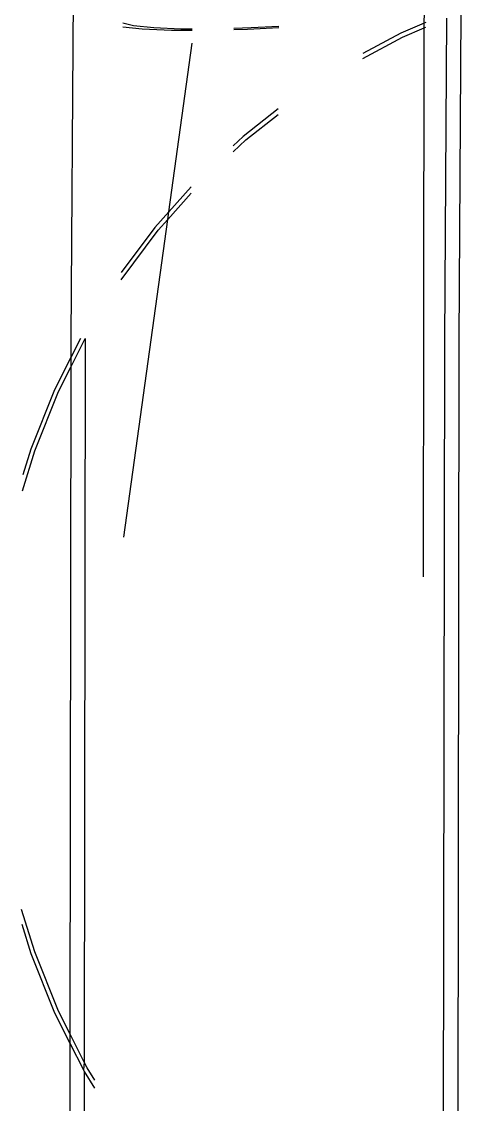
# Model space of a CAD drawing. Header units: millimetres. Extents: x -41292 to 298682, y -22072 to 33155.
# Drawn here: x 29446.22 to 29461.85, y 4352.1 to 4390.59 of the extents above; entities that cross this region are included whole.
import ezdxf

# ---------------------------------------------------------------- set-up
doc = ezdxf.new("R2010")
doc.units = ezdxf.units.MM

# ---------------------------------------------------------------- blocks, each defined once
blk = doc.blocks.new('AHSISHEUD')
for p, q in [((30075.559, 22061.698), (30075.345, 22027.397)), ((30087.908, 22038.622), (30087.909, 22038.984)), ((30089.151, 22027.339), (30089.224, 22039.012)), ((30077.884, 22038.403), (30077.192, 22038.474)), ((30077.193, 22038.629), (30077.572, 22038.537)), ((30077.572, 22038.537), (30078.296, 22038.463)), ((30078.296, 22038.463), (30079.259, 22038.425)), ((30081.142, 22038.445), (30081.756, 22038.462)), ((30082.735, 22038.461), (30081.625, 22038.402)), ((30081.756, 22038.462), (30082.735, 22038.514)), ((30087.908, 22038.622), (30087.073, 22038.265)), ((30087.137, 22038.125), (30087.907, 22038.454)), ((30087.886, 22028.25), (30087.907, 22038.454)), ((30087.907, 22038.454), (30087.908, 22038.622)), ((30087.907, 22038.454), (30087.964, 22038.478)), ((30087.965, 22038.646), (30087.908, 22038.622)), ((30088.634, 22027.341), (30088.704, 22038.794)), ((30078.926, 22038.362), (30077.884, 22038.403)), ((30079.657, 22038.362), (30078.926, 22038.362)), ((30079.259, 22038.425), (30079.657, 22038.425)), ((30081.625, 22038.402), (30081.141, 22038.388)), ((30085.72, 22037.365), (30087.137, 22038.125)), ((30087.073, 22038.265), (30085.721, 22037.54)), ((30078.825, 22031.909), (30079.654, 22037.906)), ((30082.717, 22035.574), (30081.47, 22034.59)), ((30081.567, 22034.471), (30082.715, 22035.378)), ((30081.114, 22034.044), (30081.567, 22034.471)), ((30081.47, 22034.59), (30081.115, 22034.255)), ((30079.622, 22032.806), (30078.825, 22031.909)), ((30078.787, 22031.638), (30079.621, 22032.575)), ((30078.825, 22031.909), (30078.335, 22031.358)), ((30078.787, 22031.638), (30078.825, 22031.909)), ((30077.226, 22020.345), (30078.787, 22031.638)), ((30078.451, 22031.259), (30078.787, 22031.638)), ((30077.136, 22029.496), (30078.451, 22031.259)), ((30078.335, 22031.358), (30077.138, 22029.752)), ((30087.882, 22018.935), (30087.886, 22028.25)), ((30075.343, 22026.397), (30075.857, 22027.416)), ((30075.687, 22027.413), (30075.344, 22026.734)), ((30075.345, 22027.397), (30075.344, 22026.734)), ((30075.857, 22027.416), (30075.822, 22001.678)), ((30088.577, 21990.284), (30088.634, 22027.341)), ((30089.095, 21990.063), (30089.151, 22027.339)), ((30075.344, 22026.734), (30074.765, 22025.589)), ((30075.344, 22026.734), (30075.343, 22026.397)), ((30074.902, 22025.523), (30075.343, 22026.397)), ((30075.343, 22026.397), (30075.307, 22002.698)), ((30074.765, 22025.589), (30073.916, 22023.476)), ((30074.058, 22023.423), (30074.902, 22025.523)), ((30073.916, 22023.476), (30073.637, 22022.564)), ((30073.622, 22022), (30074.058, 22023.423)), ((30074.058, 22005.601), (30073.595, 22007.111)), ((30073.597, 22006.592), (30073.916, 22005.549)), ((30073.916, 22005.549), (30074.765, 22003.436)), ((30074.902, 22003.501), (30074.058, 22005.601)), ((30074.765, 22003.436), (30075.307, 22002.363)), ((30075.307, 22002.698), (30074.902, 22003.501)), ((30075.822, 22001.678), (30075.307, 22002.698)), ((30075.307, 22002.698), (30075.307, 22002.363)), ((30075.307, 22002.363), (30075.276, 21981.927)), ((30075.307, 22002.363), (30075.79, 22001.407)), ((30075.822, 22001.678), (30075.79, 22001.407)), ((30075.92, 22001.485), (30075.822, 22001.678)), ((30075.79, 22001.407), (30075.821, 22001.356)), ((30075.821, 22001.356), (30075.795, 21981.927)), ((30075.821, 22001.356), (30076.19, 22000.76)), ((30076.191, 22001.047), (30075.92, 22001.485))]:
    blk.add_line(p, q)

msp = doc.modelspace()

# ---------------------------------------------------------------- block references
msp.add_blockref('AHSISHEUD', (-627.372, -17648.087))

doc.saveas('drawing.dxf')
